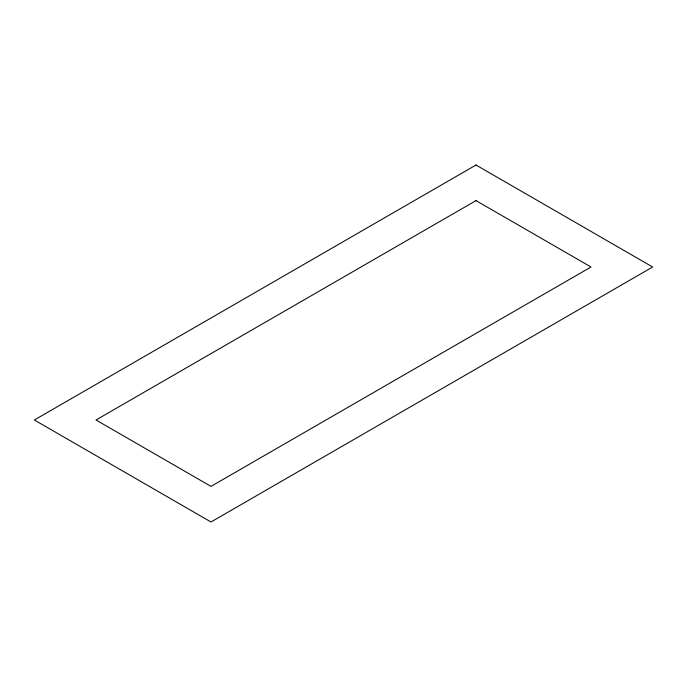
<?xml version="1.0" encoding="UTF-8"?>
<svg xmlns="http://www.w3.org/2000/svg" width="687" height="687" viewBox="0 0 687 687"><rect width="100%" height="100%" fill="white"/><g stroke="black" fill="none" stroke-linecap="round" stroke-linejoin="round"><path stroke-width="1.03" d="M475.997 165.017L34.35 419.997L211.003 521.983L652.65 267.003L475.997 165.017M475.997 200.613L96 419.997L211.003 486.387L591 267.003L475.997 200.613"/></g></svg>
